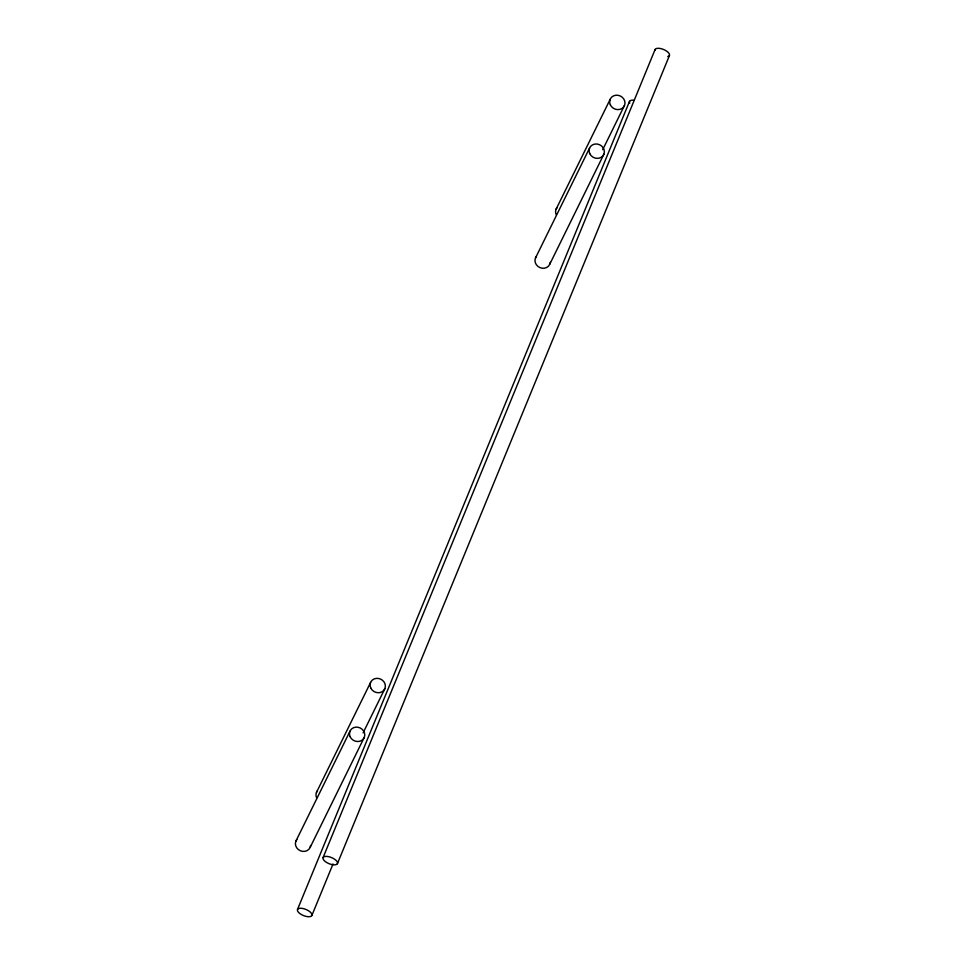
<?xml version="1.0" encoding="UTF-8"?>
<svg xmlns="http://www.w3.org/2000/svg" width="965" height="965" viewBox="0 0 965 965"><rect width="100%" height="100%" fill="white"/><g stroke="black" fill="none" stroke-linecap="round" stroke-linejoin="round"><path stroke-width="1.45" d="M297.51 909.452L629.53 101.337M323.082 857.559L655.114 49.456M311.84 915.544A7.792 3.305 22.3 0 0 302.359 908.403A7.792 3.305 22.3 0 0 299.826 913.541A7.792 3.305 22.3 0 0 311.84 915.544L333.022 863.989M337.424 863.663A7.792 3.305 22.3 0 0 327.931 856.522A7.792 3.305 22.3 0 0 325.41 861.661A7.792 3.305 22.3 0 0 337.424 863.663L669.445 55.548M556.069 209.26L610.157 99.347M535.466 258.041L589.543 148.115M602.727 149.672L624.488 105.438M549.797 264.133L603.885 154.219M316.472 792.41L370.56 682.496M295.869 841.178L349.957 731.265M363.13 732.821L384.902 688.588M310.211 847.282L364.288 737.356M550.255 262.335A7.792 7.057 26.2 0 1 539.954 267.619A7.792 7.057 26.2 0 1 536.407 256.449M556.274 214.773A7.792 7.057 26.2 0 1 557.01 207.668M629.759 103.231A7.792 3.305 22.3 0 1 634.379 100.3M654.982 50.325A7.792 3.305 22.3 0 1 664.656 49.963A7.792 3.305 22.3 0 1 667.756 56.621M310.658 845.485A7.792 7.057 26.2 0 1 300.356 850.756A7.792 7.057 26.2 0 1 296.81 839.598M316.677 797.91A7.792 7.057 26.2 0 1 317.413 790.818M589.748 153.628A7.792 7.057 26.2 0 0 602.944 155.799A7.792 7.057 26.2 0 0 597.456 144.075A7.792 7.057 26.2 0 0 589.748 153.628M610.35 104.859A7.792 7.057 26.2 0 0 623.559 107.031A7.792 7.057 26.2 0 0 618.058 95.294A7.792 7.057 26.2 0 0 610.35 104.859M350.15 736.777A7.792 7.057 26.2 0 0 363.359 738.949A7.792 7.057 26.2 0 0 357.858 727.224A7.792 7.057 26.2 0 0 350.15 736.777M370.765 687.997A7.792 7.057 26.2 0 0 383.961 690.168A7.792 7.057 26.2 0 0 378.461 678.443A7.792 7.057 26.2 0 0 370.765 687.997"/></g></svg>
